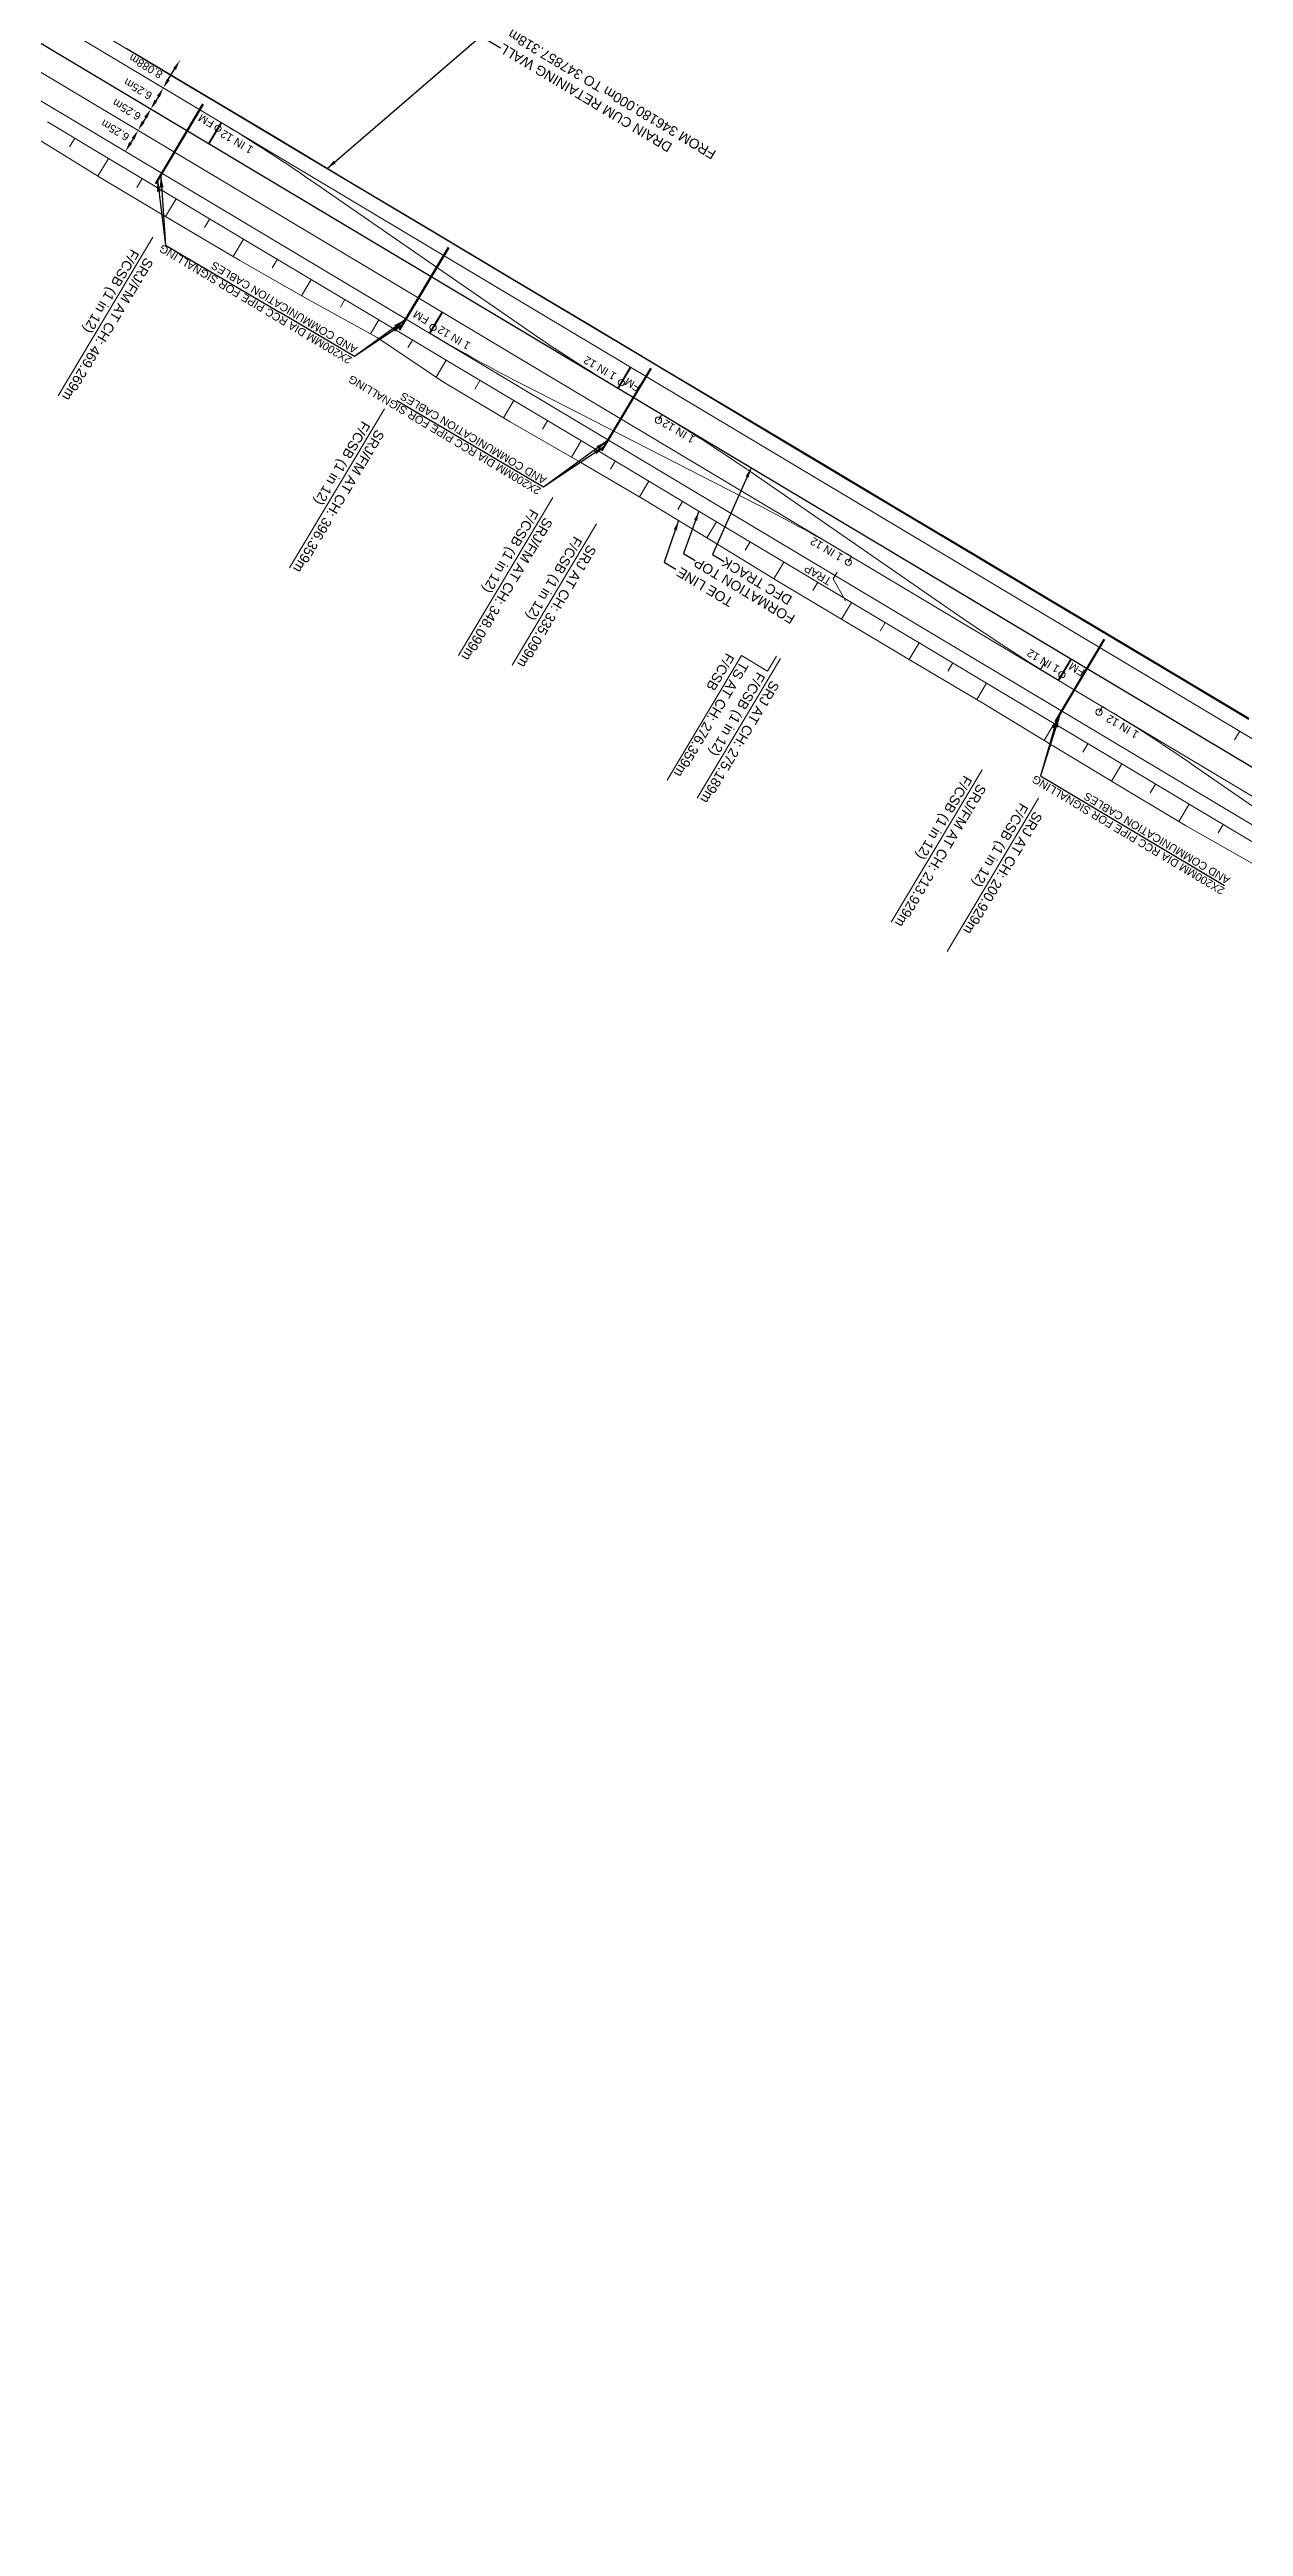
# Model space of a CAD drawing. Header units: metres. Extents: x 593990 to 610403, y 3402023 to 3411833.
# Drawn here: x 605244 to 605547, y 3404478 to 3405107 of the extents above; entities that cross this region are included whole.
import ezdxf
from ezdxf.enums import TextEntityAlignment as Align

# ---------------------------------------------------------------- set-up
doc = ezdxf.new("R2010")
doc.units = ezdxf.units.M
doc.header["$MEASUREMENT"] = 0
doc.header["$PDSIZE"] = 1
for name, color, linetype, lineweight in [("NEW CHAWAPAIL STN. SRJ's", 10, 'Continuous', 0), ('PROPOSED DFCC TOE LINE', 18, 'Continuous', 0), ('PROPOSED DFCC TOE SLOPES', 239, 'Continuous', 0), ('PROPOSED DFCC TRACK', 1, 'Continuous', 0), ('PROPOSED DRAIN CUM RETAINING WALL', 144, 'Continuous', 30), ('PROPOSED FORMATION LINE - PLAN', 187, 'Continuous', 0)]:
    doc.layers.add(name, color=color, linetype=linetype, lineweight=lineweight)
doc.layers.add('Signalling cable pipes', color=234, linetype='Continuous')
doc.styles.get("Standard").update_dxf_attribs({"font": 'arial.ttf'})
doc.styles.add('Style-Arial', font='arial.ttf')
doc.dimstyles.new('ISO-25', dxfattribs={"dimtxt": 2.5, "dimasz": 2.5, "dimexe": 1.25, "dimexo": 0.625, "dimtad": 1, "dimtxsty": 'Standard', "dimcen": 2.5, "dimadec": 0, "dimazin": 0, "dimtfac": 1, "dimtmove": 0, "dimatfit": 3, "dimfxl": 1, "dimarcsym": 0})
doc.dimstyles.get("Standard").update_dxf_attribs({"dimtxt": 0.18, "dimasz": 0.18, "dimexe": 0.18, "dimexo": 0.0625, "dimgap": 0.09, "dimtad": 0, "dimtih": 1, "dimtoh": 1, "dimdec": 4, "dimzin": 0, "dimdsep": 46, "dimtxsty": 'Standard', "dimcen": 0.09, "dimadec": 0, "dimazin": 0, "dimtfac": 1, "dimtdec": 4, "dimtofl": 0, "dimtmove": 0, "dimatfit": 3, "dimfxl": 1, "dimtolj": 1, "dimtzin": 0, "dimarcsym": 0})

# ---------------------------------------------------------------- blocks, each defined once
blk = doc.blocks.new('*D121')
at = {"layer": 'Defpoints', "color": 0, "transparency": 16777216}
for p in [(605272.84, 3405097.43), (605269.49, 3405092.15), (605269.63, 3405092.06)]:
    blk.add_point(p, dxfattribs=at)
at = {"layer": 'PROPOSED DFCC TRACK', "color": 0, "lineweight": -2, "transparency": 16777216}
for p, q in [((605272.73, 3405097.49), (605272.58, 3405097.58)), ((605269.53, 3405092.13), (605269.38, 3405092.22)), ((605271.41, 3405095.37), (605270.77, 3405094.3))]:
    blk.add_line(p, q, dxfattribs=at)
at = {"layer": 'PROPOSED DFCC TRACK', "color": 0, "transparency": 16777216}
for points in [[(605271.05, 3405095.58), (605271.77, 3405095.16), (605272.69, 3405097.52)], [(605270.41, 3405094.51), (605271.13, 3405094.08), (605269.49, 3405092.15)]]:
    blk.add_solid(points, dxfattribs=at)
at = {"layer": 'PROPOSED DFCC TRACK', "color": 0, "lineweight": 0, "transparency": 16777216, "insert": (605266.23, 3405097.29), "char_height": 2, "attachment_point": 5, "rotation": 149, "style": 'Style-Arial'}
blk.add_mtext('\\A1;6.25m', dxfattribs=at)
blk = doc.blocks.new('TerminatorOpen_0.5')
at = {"color": 0, "linetype": 'ByBlock', "lineweight": -2}
for q in [(-1, 0.25), (-1, 0), (-1, -0.25)]:
    blk.add_line((0, 0), q, dxfattribs=at)
blk = doc.blocks.new('*D122')
at = {"layer": 'Defpoints', "color": 0, "transparency": 16777216}
for p in [(605269.63, 3405092.06), (605266.28, 3405086.79), (605266.43, 3405086.7)]:
    blk.add_point(p, dxfattribs=at)
at = {"layer": 'PROPOSED DFCC TRACK', "color": 0, "lineweight": -2, "transparency": 16777216}
for p, q in [((605268.2, 3405090.01), (605267.56, 3405088.93)), ((605269.53, 3405092.13), (605269.38, 3405092.22)), ((605266.32, 3405086.76), (605266.17, 3405086.85))]:
    blk.add_line(p, q, dxfattribs=at)
at = {"layer": 'PROPOSED DFCC TRACK', "color": 0, "transparency": 16777216}
for points in [[(605267.84, 3405090.22), (605268.56, 3405089.79), (605269.49, 3405092.15)], [(605267.2, 3405089.15), (605267.92, 3405088.72), (605266.28, 3405086.79)]]:
    blk.add_solid(points, dxfattribs=at)
at = {"layer": 'PROPOSED DFCC TRACK', "color": 0, "lineweight": 0, "transparency": 16777216, "insert": (605263.37, 3405092.05), "char_height": 2, "attachment_point": 5, "rotation": 149, "style": 'Style-Arial'}
blk.add_mtext('\\A1;6.25m', dxfattribs=at)
blk = doc.blocks.new('*D123')
at = {"layer": 'Defpoints', "color": 0, "transparency": 16777216}
for p in [(605266.43, 3405086.7), (605263.07, 3405081.42), (605263.22, 3405081.33)]:
    blk.add_point(p, dxfattribs=at)
at = {"layer": 'PROPOSED DFCC TRACK', "color": 0, "lineweight": -2, "transparency": 16777216}
for p, q in [((605265, 3405084.64), (605264.36, 3405083.57)), ((605266.32, 3405086.76), (605266.17, 3405086.85)), ((605263.11, 3405081.4), (605262.97, 3405081.49))]:
    blk.add_line(p, q, dxfattribs=at)
at = {"layer": 'PROPOSED DFCC TRACK', "color": 0, "transparency": 16777216}
for points in [[(605264, 3405083.78), (605264.71, 3405083.35), (605263.07, 3405081.42)], [(605264.64, 3405084.85), (605265.35, 3405084.43), (605266.28, 3405086.79)]]:
    blk.add_solid(points, dxfattribs=at)
at = {"layer": 'PROPOSED DFCC TRACK', "color": 0, "lineweight": 0, "transparency": 16777216, "insert": (605260.44, 3405086.8), "char_height": 2, "attachment_point": 5, "rotation": 149, "style": 'Style-Arial'}
blk.add_mtext('\\A1;6.25m', dxfattribs=at)
blk = doc.blocks.new('*D124')
at = {"layer": 'Defpoints', "color": 0, "transparency": 16777216}
for p in [(605276.74, 3405104.52), (605276.81, 3405104.47), (605272.58, 3405097.58)]:
    blk.add_point(p, dxfattribs=at)
at = {"layer": 'PROPOSED DFCC TRACK', "color": 0, "lineweight": -2, "transparency": 16777216}
for p, q in [((605273.94, 3405099.68), (605275.53, 3405102.33)), ((605276.85, 3405104.46), (605276.92, 3405104.41)), ((605272.69, 3405097.52), (605272.77, 3405097.47))]:
    blk.add_line(p, q, dxfattribs=at)
at = {"layer": 'PROPOSED DFCC TRACK', "color": 0, "transparency": 16777216}
for points in [[(605275.17, 3405102.54), (605275.89, 3405102.12), (605276.81, 3405104.47)], [(605273.59, 3405099.89), (605274.3, 3405099.47), (605272.66, 3405097.54)]]:
    blk.add_solid(points, dxfattribs=at)
at = {"layer": 'PROPOSED DFCC TRACK', "color": 0, "lineweight": 0, "transparency": 16777216, "insert": (605268.22, 3405103.06), "char_height": 2, "attachment_point": 5, "rotation": 149, "style": 'Style-Arial'}
blk.add_mtext('\\A1;8.088m', dxfattribs=at)

msp = doc.modelspace()

# ---------------------------------------------------------------- linework, layer by layer
at = {"layer": "NEW CHAWAPAIL STN. SRJ's", "lineweight": 13, "flags": 128}
for points in [[(605270.023, 3405059.6084), (605245.9435, 3405019.3143)], [(605328.8793, 3405015.9659), (605304.7361, 3404975.5652)], [(605371.6327, 3404993.4299), (605347.6654, 3404953.3237)], [(605382.7919, 3404986.7612), (605361.3196, 3404950.8301)], [(605400.7347, 3404921.618), (605419.6625, 3404953.2912), (605426.2713, 3404949.3418), (605428.5125, 3404953.0922)], [(605408.3479, 3404917.0684), (605429.5582, 3404952.5611)], [(605480.7827, 3404924.2306), (605457.6331, 3404885.4926)], [(605495.135, 3404917.0374), (605471.8637, 3404878.0958)]]:
    msp.add_lwpolyline(points, dxfattribs=at)
at = {"layer": 'PROPOSED DFCC TOE LINE', "lineweight": 0, "flags": 128}
msp.add_lwpolyline([(605563.7536, 3404891.5999), (605549.8895, 3404900.1838), (605532.5057, 3404910.0824), (605515.3345, 3404920.3367), (605498.2228, 3404930.6904), (605481.1286, 3404941.0736), (605463.9035, 3404951.2377), (605446.7412, 3404961.5067), (605429.5669, 3404971.7559), (605412.498, 3404982.1814), (605395.4273, 3404992.6038), (605378.1618, 3405002.7002), (605360.8391, 3405012.7009), (605343.6334, 3405022.8975), (605327.0373, 3405034.1142), (605309.5013, 3405043.758), (605292.1556, 3405053.7202), (605274.9285, 3405063.8809), (605257.7279, 3405074.0859), (605240.7237, 3405084.6197)], dxfattribs=at)
at = {"layer": 'PROPOSED DFCC TOE SLOPES', "flags": 128}
for points in [[(605250.1514, 3405084.7746), (605248.844, 3405082.5869)], [(605258.7354, 3405079.6449), (605256.0387, 3405075.1323)], [(605267.3194, 3405074.5151), (605265.9695, 3405072.2561)], [(605275.9035, 3405069.3853), (605273.2198, 3405064.8946)], [(605284.4875, 3405064.2555), (605283.1591, 3405062.0327)], [(605293.0715, 3405059.1258), (605290.4443, 3405054.7295)], [(605301.6555, 3405053.996), (605300.3805, 3405051.8624)], [(605310.2396, 3405048.8662), (605307.7783, 3405044.7476)], [(605318.8236, 3405043.7365), (605317.6755, 3405041.8153)], [(605327.4076, 3405038.6067), (605325.2954, 3405035.0722)], [(605335.9916, 3405033.4769), (605334.8392, 3405031.5485)], [(605344.5757, 3405028.3472), (605341.9848, 3405024.0117)], [(605353.1597, 3405023.2174), (605351.8434, 3405021.0147)], [(605361.7437, 3405018.0876), (605359.1299, 3405013.7138)], [(605370.3277, 3405012.9579), (605369.0537, 3405010.8259)], [(605378.9118, 3405007.8281), (605376.441, 3405003.6937)], [(605387.4958, 3405002.6983), (605386.2876, 3405000.6766)], [(605396.0798, 3404997.5685), (605393.7122, 3404993.6067)], [(605404.6638, 3404992.4388), (605403.4654, 3404990.4333)], [(605413.2478, 3404987.309), (605410.8023, 3404983.2167)], [(605421.8319, 3404982.1792), (605420.5844, 3404980.0917)], [(605430.4159, 3404977.0495), (605427.8714, 3404972.7915)], [(605438.9999, 3404971.9197), (605437.724, 3404969.7846)], [(605447.5839, 3404966.7899), (605445.0352, 3404962.5249)], [(605456.168, 3404961.6602), (605454.8927, 3404959.5262)], [(605464.752, 3404956.5304), (605462.1987, 3404952.2578)], [(605473.336, 3404951.4006), (605472.0705, 3404949.283)], [(605496.9163, 3404951.8711), (605495.6531, 3404949.7573)], [(605481.92, 3404946.2709), (605479.4176, 3404942.0833)], [(605499.0881, 3404936.0113), (605496.5247, 3404931.7218)], [(605507.6721, 3404930.8815), (605506.3755, 3404928.7118)], [(605516.2561, 3404925.7518), (605513.6347, 3404921.3652)], [(605524.8402, 3404920.622), (605523.5273, 3404918.4251)], [(605533.4242, 3404915.4922), (605530.8, 3404911.101)], [(605542.0082, 3404910.3625), (605540.7395, 3404908.2394)]]:
    msp.add_lwpolyline(points, dxfattribs=at)
at = {"layer": 'PROPOSED DFCC TRACK', "linetype": 'Continuous', "lineweight": 30, "flags": 128}
msp.add_lwpolyline([(606968.1513, 3404077.0371), (604380.3623, 3405623.4867)], dxfattribs=at)
at = {"layer": 'PROPOSED DFCC TRACK', "linetype": 'Continuous', "flags": 128}
for points in [[(604464.4415, 3405565.9604), (606726.5509, 3404214.1353)], [(604523.4394, 3405545.2655), (606270.5802, 3404501.183)], [(604576.4072, 3405491.7693), (606711.1812, 3404216.0392)], [(605443.9066, 3404974.521), (605442.8807, 3404972.8042), (605446.0719, 3404967.2064)]]:
    msp.add_lwpolyline(points, dxfattribs=at)
at = {"layer": 'PROPOSED DFCC TRACK', "linetype": 'Continuous', "lineweight": 0, "const_width": 0.5, "flags": 128}
for points in [[(605284.2115, 3405083.351), (605287.4176, 3405088.716)], [(605340.3854, 3405035.2198), (605343.5915, 3405040.5848)], [(605388.2241, 3405021.1936), (605391.4302, 3405026.5586)], [(605500.1898, 3404947.0025), (605503.3959, 3404952.3675)]]:
    msp.add_lwpolyline(points, dxfattribs=at)
at = {"layer": 'PROPOSED DFCC TRACK', "color": 10, "linetype": 'Continuous', "lineweight": 13, "flags": 128}
for points in [[(605286.5626, 3405087.2854), (605287.4176, 3405088.716)], [(605341.2403, 3405036.6505), (605340.3854, 3405035.2198)], [(605389.079, 3405022.6243), (605388.2241, 3405021.1936)], [(605398.5284, 3405013.0942), (605399.3833, 3405014.5249)], [(605446.7491, 3404976.9968), (605447.6041, 3404978.4274)], [(605501.0448, 3404948.4331), (605500.1898, 3404947.0025)], [(605510.4941, 3404938.9031), (605511.3491, 3404940.3338)], [(605544.952, 3404931.9023), (605546.2345, 3404934.0484)]]:
    msp.add_lwpolyline(points, dxfattribs=at)
at = {"layer": 'PROPOSED DFCC TRACK', "linetype": 'Continuous'}
for points in [[(605287.4176, 3405088.716, -0.0156359), (605310.6051, 3405073.7507), (605365.037, 3405036.1586, 0.0156356), (605388.2241, 3405021.1936)], [(605340.3854, 3405035.2198, 0.0156359), (605364.5492, 3405021.8883), (605423.4407, 3404991.7588, -0.0156356), (605447.6041, 3404978.4274)], [(605399.3833, 3405014.5249, -0.0156359), (605422.5708, 3404999.5596), (605477.0028, 3404961.9675, 0.0156356), (605500.1898, 3404947.0025)], [(605511.3491, 3404940.3338, -0.0156359), (605534.5366, 3404925.3684), (605588.9685, 3404887.7764, 0.0156356), (605612.1556, 3404872.8113)]]:
    msp.add_lwpolyline(points, format="xyb", dxfattribs=at)
at = {"layer": 'PROPOSED DFCC TRACK', "color": 10, "linetype": 'Continuous', "lineweight": 13}
for centre in [(605286.5626, 3405087.2854), (605341.2403, 3405036.6505), (605389.079, 3405022.6243), (605398.5284, 3405013.0942), (605446.7491, 3404976.9968), (605501.0448, 3404948.4331), (605510.4941, 3404938.9031)]:
    msp.add_circle(centre, 0.8, dxfattribs=at)
at = {"layer": 'PROPOSED DRAIN CUM RETAINING WALL', "flags": 128}
msp.add_lwpolyline([(605548.5602, 3404937.3286), (605532.8182, 3404946.7213), (605511.9322, 3404959.1835), (605497.6006, 3404967.7326), (605479.3064, 3404978.6456), (605460.78, 3404989.6801), (605440.8444, 3405001.5546), (605419.5086, 3405014.2841), (605399.9999, 3405025.9185), (605380.9185, 3405037.2993), (605360.6542, 3405049.3983), (605340.1724, 3405061.6272), (605320.3714, 3405073.4621), (605300.0516, 3405085.6071), (605281.7072, 3405096.5495), (605263.2008, 3405107.5885)], dxfattribs=at)
at = {"layer": 'PROPOSED FORMATION LINE - PLAN', "lineweight": 0, "flags": 128}
for points in [[(605548.5952, 3404937.0062), (605531.4272, 3404947.2657), (605514.2591, 3404957.5252), (605497.0911, 3404967.7848), (605479.923, 3404978.0443), (605462.755, 3404988.3039), (605445.5869, 3404998.5634), (605428.4189, 3405008.8229), (605411.2508, 3405019.0825), (605394.0828, 3405029.342), (605376.9147, 3405039.6015), (605359.7467, 3405049.8611), (605342.5787, 3405060.1206), (605325.4106, 3405070.3802), (605308.2426, 3405080.6397), (605291.0745, 3405090.8992), (605273.9065, 3405101.1588), (605256.7384, 3405111.4183)], [(605567.3118, 3404895.2412), (605552.2976, 3404904.2136), (605535.1296, 3404914.4731), (605517.9615, 3404924.7326), (605500.7935, 3404934.9922), (605483.6254, 3404945.2517), (605466.4574, 3404955.5113), (605449.2893, 3404965.7708), (605432.1213, 3404976.0303), (605414.9532, 3404986.2899), (605397.7852, 3404996.5494), (605380.6172, 3405006.8089), (605363.4491, 3405017.0685), (605346.2811, 3405027.328), (605329.113, 3405037.5876), (605311.945, 3405047.8471), (605294.7769, 3405058.1066), (605277.6089, 3405068.3662), (605260.4408, 3405078.6257), (605243.2728, 3405088.8853)]]:
    msp.add_lwpolyline(points, dxfattribs=at)
at = {"layer": 'Signalling cable pipes', "lineweight": 30}
for points in [[(605270.6477, 3405073.2917), (605282.7046, 3405093.4675)], [(605270.8193, 3405073.1891), (605282.8763, 3405093.3649)], [(605332.6188, 3405036.1183), (605345.1272, 3405057.0493)], [(605332.7905, 3405036.0157), (605345.2988, 3405056.9467)], [(605384.0287, 3405005.396), (605396.537, 3405026.3271)], [(605384.2003, 3405005.2934), (605396.7087, 3405026.2245)], [(605499.3, 3404936.5105), (605511.8083, 3404957.4415)], [(605499.4716, 3404936.4079), (605511.98, 3404957.339)]]:
    msp.add_lwpolyline(points, dxfattribs=at)

# ---------------------------------------------------------------- texts
at = {"layer": "NEW CHAWAPAIL STN. SRJ's", "lineweight": 13, "char_height": 2.5, "attachment_point": 4, "rotation": 239.1376746, "line_spacing_factor": 0.648, "style": 'Style-Arial'}
for s, insert, width in [('\\pxsm1;SRJ/FM AT CH: 469.269m F/CSB (1 in 12)', (605267.0725, 3405055.2753), 43.015866), ('\\pxsm1;SRJ/FM AT CH: 396.359m F/CSB (1 in 12) ', (605325.7938, 3405011.5694), 42.498364), ('\\pxsm1;SRJ/FM AT CH: 348.099m F/CSB (1 in 12)', (605368.579, 3404989.2241), 43.501933), ('\\pxsm1;SRJ AT CH: 335.099m F/CSB (1 in 12)', (605379.6776, 3404982.2886), 37.451774), ('\\pxsm1;TS AT CH: 276.359m F/CSB', (605418.6447, 3404952.442), 33.602588), ('\\pxsm1;SRJ AT CH: 275.189m F/CSB (1 in 12)', (605426.183, 3404947.796), 38.479967), ('\\pxsm1;SRJ/FM AT CH: 213.929m F/CSB (1 in 12)', (605478.7744, 3404921.4975), 42.682653), ('\\pxsm1;SRJ AT CH: 200.929m F/CSB (1 in 12)', (605493.0438, 3404914.5165), 38.65201)]:
    msp.add_mtext(s, dxfattribs=dict(at, insert=insert, width=width))
at = {"layer": 'PROPOSED DFCC TOE LINE', "lineweight": 0}
msp.add_text('TOE LINE', height=2.5, rotation=149, dxfattribs=at).set_placement((605404.1663, 3404975.868, 306.8582), align=Align.RIGHT)
at = {"layer": 'PROPOSED DFCC TRACK', "color": 10, "linetype": 'Continuous', "lineweight": -3, "ltscale": 5}
msp.add_text('DFC TRACK', height=2.5, rotation=149, dxfattribs=at).set_placement((605415.6113, 3404978.4298), align=Align.RIGHT)
at = {"layer": 'PROPOSED DFCC TRACK', "color": 10, "linetype": 'Continuous', "lineweight": 13, "style": 'Style-Arial'}
msp.add_text('TRAP ', height=2, rotation=149.1376746, dxfattribs=at).set_placement((605442.7121, 3404972.7464))
at = {"layer": 'PROPOSED DFCC TRACK', "color": 10, "linetype": 'Continuous', "lineweight": 13, "char_height": 2, "attachment_point": 4, "rotation": 149.1376746, "line_spacing_factor": 0.60036, "style": 'Style-Arial'}
for s, insert in [('FM', (605285.2918, 3405088.1619)), ('1 IN 12', (605295.2314, 3405081.5274)), ('FM', (605339.9194, 3405038.2188)), ('1 IN 12', (605350.4178, 3405031.7437)), ('1 IN 12', (605387.5293, 3405023.9979)), ('FM', (605393.6328, 3405021.0789)), ('1 IN 12', (605407.5019, 3405007.9468)), ('1 IN 12', (605445.1014, 3404977.9954)), ('1 IN 12', (605500.176, 3404949.5747)), ('FM', (605506.552, 3404948.7342)), ('1 IN 12', (605520.3213, 3404932.9232))]:
    msp.add_mtext(s, dxfattribs=dict(at, insert=insert))
at = {"layer": 'PROPOSED DRAIN CUM RETAINING WALL', "insert": (605357.8169, 3405106.8445), "char_height": 2.5, "width": 70.923704, "attachment_point": 3, "rotation": 149.1376746, "style": 'Style-Arial'}
msp.add_mtext('DRAIN CUM RETAINING WALL \\PFROM 346180.000m TO 347857.318m', dxfattribs=at)
at = {"layer": 'PROPOSED FORMATION LINE - PLAN', "lineweight": 0}
msp.add_text('FORMATION TOP', height=2.5, rotation=149, dxfattribs=at).set_placement((605408.5364, 3404978.3026, 306.8582), align=Align.RIGHT)
at = {"layer": 'Signalling cable pipes', "linetype": 'Continuous', "lineweight": 13, "style": 'Style-Arial'}
for s, p in [('2X200MM DIA RCC PIPE FOR SIGNALLING ', (605320.7852, 3405028.9791)), ('AND COMMUNICATION CABLES', (605322.2307, 3405031.644)), ('2X200MM DIA RCC PIPE FOR SIGNALLING ', (605368.8477, 3404995.7499)), ('AND COMMUNICATION CABLES', (605370.2932, 3404998.4147)), ('2X200MM DIA RCC PIPE FOR SIGNALLING ', (605542.5871, 3404894.1019)), ('AND COMMUNICATION CABLES', (605544.0326, 3404896.7667))]:
    msp.add_text(s, height=2, rotation=149.1376746, dxfattribs=at).set_placement(p)

# ---------------------------------------------------------------- dimensions: what is measured, and where the dimension line sits
at = {"layer": 'PROPOSED DFCC TRACK', "color": 10, "lineweight": 0}
for base, p1, p2, angle, picture, middle in [((605276.8142, 3405104.4748), (605272.5839, 3405097.5805), (605276.7399, 3405104.5193), 59.0802697, '*D124', (605268.2211, 3405103.0637)), ((605269.4851, 3405092.1514), (605272.8399, 3405097.4276), (605269.6338, 3405092.0625), 239.1376746, '*D121', (605266.227, 3405097.2888)), ((605263.0729, 3405081.4214), (605266.4277, 3405086.6975), (605263.2216, 3405081.3325), 239.1376746, '*D123', (605260.4442, 3405086.8012)), ((605266.279, 3405086.7864), (605269.6338, 3405092.0625), (605266.4277, 3405086.6975), 239.1376746, '*D122', (605263.3688, 3405092.045))]:
    dim = msp.add_linear_dim(base=base, p1=p1, p2=p2, angle=angle, text='<>m', dimstyle='Standard', override={"dimtxt": 2, "dimasz": 2.5, "dimexe": 0.125, "dimexo": 0.125, "dimgap": 0.125, "dimtad": 1, "dimtih": 0, "dimtoh": 0, "dimdec": 3, "dimzin": 11, "dimtxsty": 'Style-Arial', "dimsah": 1, "dimadec": 4, "dimazin": 3, "dimtmove": 2, "dimatfit": 1, "dimldrblk": 'TerminatorOpen_0.5', "dimfrac": 2, "dimtzin": 11}, dxfattribs=at)
    dim.commit()
    dim.dimension.update_dxf_attribs({"geometry": picture, "text_midpoint": middle, "dimtype": 129, "text_rotation": 149})

# ---------------------------------------------------------------- leaders
at = {"layer": 'PROPOSED DFCC TOE LINE', "lineweight": 0}
msp.add_leader([(605403.6232, 3404987.5999), (605399.9618, 3404977.0138), (605402.9209, 3404975.2313)], dimstyle='ISO-25', override={"dimtxt": 3, "dimasz": 2.5, "dimgap": 0.625, "dimtad": 0, "dimdec": 3, "dimzin": 2, "dimtdec": 3}, dxfattribs=at)
at = {"layer": 'PROPOSED DFCC TRACK', "color": 10, "linetype": 'Continuous', "lineweight": -3, "ltscale": 5}
msp.add_leader([(605422.0715, 3405000.9665, 130.919), (605412.2181, 3404978.9958, 130.919), (605415.1772, 3404977.2132, 130.919)], dimstyle='ISO-25', override={"dimtxt": 3, "dimasz": 2.5, "dimgap": 0.625, "dimtad": 0, "dimdec": 3, "dimzin": 2, "dimtdec": 3}, dxfattribs=at)
at = {"layer": 'PROPOSED DRAIN CUM RETAINING WALL', "linetype": 'Continuous', "lineweight": 0, "ltscale": 5}
msp.add_leader([(605314.3392, 3405077.0835), (605353.3371, 3405110.6919), (605358.3435, 3405107.7001)], dimstyle='ISO-25', override={"dimtxt": 3, "dimtad": 0, "dimdec": 3, "dimzin": 2, "dimtdec": 3}, dxfattribs=at)
at = {"layer": 'PROPOSED FORMATION LINE - PLAN', "lineweight": 0}
msp.add_leader([(605408.7991, 3404989.9676), (605404.9229, 3404979.2298), (605407.8821, 3404977.4473)], dimstyle='ISO-25', override={"dimtxt": 3, "dimasz": 2.5, "dimgap": 0.625, "dimtad": 0, "dimdec": 3, "dimzin": 2, "dimtdec": 3}, dxfattribs=at)
at = {"layer": 'Signalling cable pipes', "lineweight": 13}
for points in [[(605271.166, 3405074.1591), (605273.2605, 3405057.5881), (605302.1691, 3405040.5604)], [(605272.0371, 3405075.2269), (605273.2605, 3405057.5881), (605302.1691, 3405040.5604)], [(605333.7854, 3405037.6805), (605321.2849, 3405029.3009), (605302.1691, 3405040.5604)], [(605334.1004, 3405038.5975), (605321.2849, 3405029.3009), (605302.1691, 3405040.5604)], [(605384.9264, 3405006.5084), (605369.2773, 3404996.1129), (605332.0252, 3405018.0551)], [(605385.503, 3405007.8632), (605369.2773, 3404996.1129), (605332.0252, 3405018.0551)], [(605500.4179, 3404937.9914), (605495.6431, 3404922.7126), (605542.3844, 3404894.8374)], [(605499.9513, 3404937.6003), (605495.6431, 3404922.7126), (605542.3844, 3404894.8374)]]:
    msp.add_leader(points, dimstyle='Standard', override={"dimasz": 3, "dimgap": 0.25}, dxfattribs=at)

doc.saveas('drawing.dxf')
